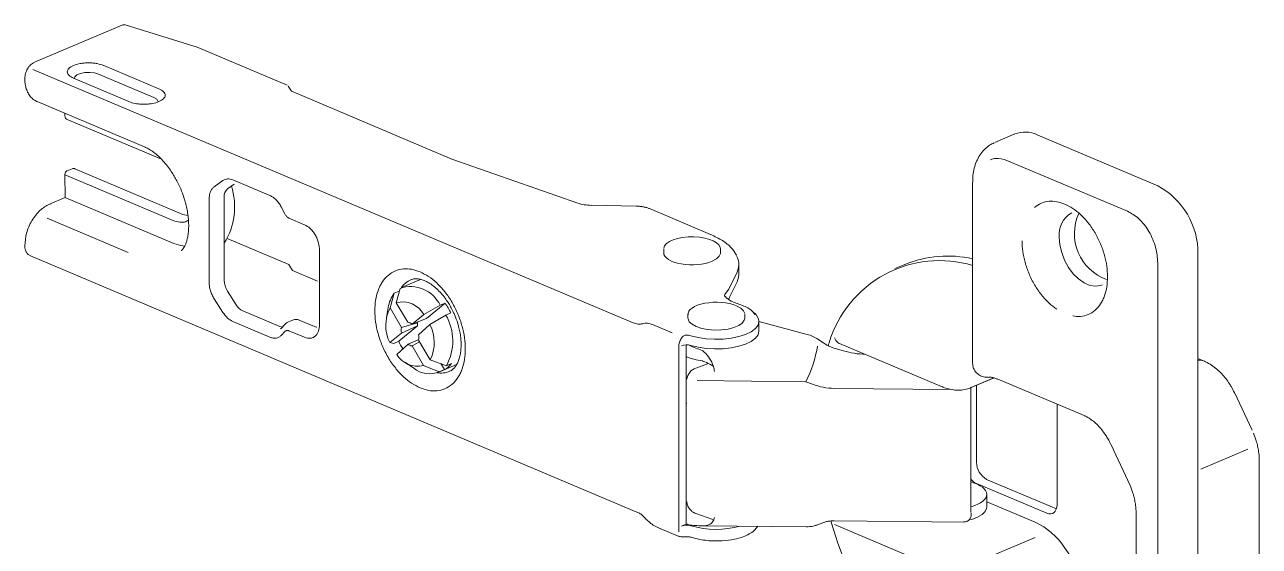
# Model space of a CAD drawing. Header units: metres. Extents: x -11.5 to 7.4, y -3.8 to 5.9.
# Drawn here: x 2.1011 to 2.4038, y 1.0495 to 1.1773 of the extents above; entities that cross this region are included whole.
import ezdxf

# ---------------------------------------------------------------- set-up
doc = ezdxf.new("R2010")
doc.units = ezdxf.units.M
doc.header["$MEASUREMENT"] = 0
doc.layers.add('PDF3_Geometry_Num_Penna__7_Num_Penna__7', color=7, linetype='Continuous', lineweight=18)

msp = doc.modelspace()

# ---------------------------------------------------------------- linework, layer by layer
at = {"layer": 'PDF3_Geometry_Num_Penna__7_Num_Penna__7', "color": 7, "linetype": 'Continuous', "lineweight": 18, "flags": 128}
for points in [[(2.125149028512658, 1.177277905984555), (2.103515033287453, 1.168135362403295)], [(2.143394189221752, 1.171858842024424), (2.125745468301519, 1.177308495790411)], [(2.165488137190417, 1.162522685856708), (2.143422936268218, 1.171848276870596)], [(2.103119822823855, 1.166408574005309), (2.250264160024253, 1.104295297538165)], [(2.113299471389164, 1.164226255486396), (2.113418636496311, 1.164583750807834), (2.113929695100154, 1.165046897667568), (2.114783506950326, 1.165408078507784), (2.115880563039827, 1.165624295609411), (2.117084499173881, 1.165668521834744), (2.118252808626419, 1.165535843158745), (2.119244213177623, 1.165244687175305)], [(2.134018475152489, 1.161617522444901), (2.120475422150633, 1.167342361612956)], [(2.12663183556756, 1.158496379442677), (2.113087554059446, 1.164218761598215)], [(2.119243967476372, 1.165244195772801), (2.132785791971967, 1.159519356604745)], [(2.166548706644019, 1.161033244868007), (2.165741578031698, 1.162309662871357)], [(2.132786406225097, 1.159519110903495), (2.133480512261567, 1.159101418775353), (2.133793781357673, 1.158607559259138), (2.133807294926527, 1.158477337595659)], [(2.205865698114089, 1.14441843481555), (2.166390106485949, 1.161101549816021)], [(2.103702994745117, 1.158739377980755), (2.104128057910811, 1.158520703866611), (2.104158770567294, 1.158507190297759), (2.130629394935125, 1.147320412301125)], [(2.11098521129801, 1.155621920497309), (2.11098521129801, 1.154933956992135)], [(2.111517891612015, 1.154132479508608), (2.134648207460975, 1.14435602669758)], [(2.236683883282742, 1.133621584705598), (2.20585574721339, 1.144421383230573)], [(2.341920309312332, 1.144089686540577), (2.371497826009781, 1.131614205478001)], [(2.112748732033149, 1.142054911623399), (2.11151776876139, 1.141534024969481)], [(2.141076366462444, 1.130553758875027), (2.139898228959833, 1.130867027971132), (2.113426376085744, 1.142055034474025)], [(2.149713134016775, 1.139156373955349), (2.147574304619441, 1.137631797687635)], [(2.161227923184626, 1.135479331870821), (2.15216154699144, 1.139313499905906)], [(2.11124074059993, 1.134948985718706), (2.137712593474022, 1.123760979215814)], [(2.146331179135716, 1.13461495486682), (2.146331179135716, 1.114221750963444)], [(2.164984326773503, 1.130862851049851), (2.163992922222297, 1.132717895501303)], [(2.269263377875269, 1.125949931668526), (2.254267001968731, 1.132289023966202)], [(2.106615783085772, 1.129945034023573), (2.126457387678748, 1.121559250298004)], [(2.169723166817894, 1.128327828383909), (2.165907426376695, 1.129939628596031)], [(2.137712347772771, 1.12376110206644), (2.139423656991889, 1.123229158856189), (2.140416290049355, 1.123101394205228)], [(2.165838507175552, 1.118553218332272), (2.150774563424758, 1.12492056627391)], [(2.173417039438172, 1.103907703813375), (2.173417039438172, 1.122033085162194)], [(2.257762839380025, 1.122405445409369), (2.257762839380025, 1.121459495589755)], [(2.269652077255691, 1.119377914584099), (2.270686479525972, 1.119935656425795), (2.271374443031146, 1.120583079224413), (2.271679112583437, 1.121280870779661), (2.271691397646029, 1.12145900418725)], [(2.271691520496654, 1.121459495589755), (2.271691520496654, 1.122405445409369)], [(2.166740599321711, 1.117132082291584), (2.165838875727431, 1.118553464033523)], [(2.172907209340591, 1.114526911918241), (2.166740107919209, 1.117132573694088)], [(2.378890730976632, 1.119027053196461), (2.378890730976632, 0.9612217386783826)], [(2.19817316047061, 1.114906643202971), (2.19363628685524, 1.112990173438557)], [(2.190722884261454, 1.107954894833814), (2.191727802381511, 1.111538447592015)], [(2.147574058918188, 1.110152201129089), (2.149712888315523, 1.106821720660292)], [(2.20419087553087, 1.109096422849899), (2.199606090171388, 1.105337193696627)], [(2.275607384197981, 1.108466567690786), (2.276641786468259, 1.107908825849091), (2.277332206985951, 1.107261403050473), (2.277634419525725, 1.106563611495224)], [(2.263718146322313, 1.105439651118647), (2.263730431384905, 1.105261517711057), (2.264032643924679, 1.104563726155809), (2.264721835936113, 1.10391630335719), (2.265757466712651, 1.103358561515495), (2.267079339447593, 1.102919984780947), (2.268611286752863, 1.102628828797506), (2.270261170659021, 1.102501064146547), (2.271939310209145, 1.102544061865619), (2.273541282371191, 1.102754136435949), (2.274978634694502, 1.103122688313721), (2.276164143234668, 1.10362514737375), (2.277032697159949, 1.104230800959555), (2.277533927713719, 1.104908936414656), (2.27764695028957, 1.105439651118647), (2.27764695028957, 1.106386829444521)], [(2.263718269172937, 1.106386215191391), (2.263718269172937, 1.105439036865516)], [(2.152161792692693, 1.104595667318549), (2.161228168885879, 1.100763956295982)], [(2.163947713191957, 1.102895046103884), (2.163839604641142, 1.102820107222072)], [(2.164969830399642, 1.103943084793641), (2.163977197342179, 1.10292711011725)], [(2.163993290774174, 1.101189756565434), (2.16498469532538, 1.102206959748084)], [(2.165906812123566, 1.102349220772905), (2.169722552564764, 1.100736192054523)], [(2.172184970510783, 1.103353401789207), (2.172666544964404, 1.103212123569393), (2.172710771189736, 1.103204752531838)], [(2.25503236136824, 1.103858440712379), (2.25982844980431, 1.101832633890894)], [(2.300851836468464, 1.09923532595761), (2.326016558682724, 1.088621031877782)], [(2.261448358157743, 1.098379425646797), (2.261448358157743, 1.053077028831087)], [(2.202761999900748, 1.092286034600972), (2.198843064933774, 1.09378849775602)], [(2.202446519493375, 1.092139105252366), (2.206990764146301, 1.094058032029298)], [(2.292643326196105, 1.089860226141476), (2.294221956739227, 1.089244744505597)], [(2.333140912181305, 1.088406166133042), (2.338772384873659, 1.090788239769705)], [(2.333841529300951, 1.088749902184377), (2.338710099606315, 1.090811335687381)], [(2.33955690897081, 1.090521899612703), (2.36086166451854, 1.081537833338885)], [(2.299599251486544, 1.088211816442829), (2.328524431360337, 1.087920660459389)], [(2.333097668760981, 1.088387001435397), (2.333097668760981, 1.057784910517744)], [(2.333243983856455, 1.088451129462129), (2.333841037898445, 1.088749656483125)], [(2.40203800021197, 1.077955509086943), (2.397690316560521, 1.087172991550016)], [(2.26342797314388, 1.084595339716881), (2.263296522974143, 1.084650622498547)], [(2.36742631056541, 1.074395912200797), (2.372098319869298, 1.06445729656355)], [(2.389405024646958, 1.068439991005379), (2.40093455588992, 1.073322074879595)], [(2.333061673527585, 1.058917838990014), (2.333056759502547, 1.060202856537178)], [(2.336951124344335, 1.059094129638215), (2.336951124344335, 1.062248933711942)], [(2.265652183726234, 1.057557391158532), (2.269841390070241, 1.05612249584774)], [(2.336951615746841, 1.059093638235711), (2.336922131596618, 1.058801253746013), (2.336567093287698, 1.058016238246358), (2.335818932975821, 1.057280362997074), (2.334712048836247, 1.056631711692195), (2.333299266638122, 1.056098539975685), (2.332579361970208, 1.055962175780909)], [(2.256527207784481, 1.054054796962816), (2.261335581283145, 1.052024076116292)], [(2.295222697938005, 1.054707993740852), (2.296801328481125, 1.055289077201473)], [(2.325462748061058, 1.043940627781121), (2.299638317985588, 1.054835021288058)], [(2.299695320676017, 1.055786007983335), (2.331369897557988, 1.055462910837154)], [(2.261155727966791, 1.052111791463202), (2.261340003905676, 1.052038081087648)], [(2.261340372457555, 1.052038081087648), (2.261468137108515, 1.051986483824759)], [(2.348811492322911, 1.051671003417387), (2.33259643820721, 1.044806110440757)]]:
    msp.add_lwpolyline(points, dxfattribs=at)
for points in [[(2.118855759498453, 1.167805631323316, 0.0268802570064111), (2.11784224183458, 1.167941995518092, 0.02183557876437297), (2.116782040932856, 1.167987450249684, 0.02280428371812105), (2.115723068537394, 1.167941995518092, 0.02454767357257282), (2.114707093861002, 1.167805631323315, 0.0534433113763599), (2.113086694105064, 1.167342484463583)], [(2.101208021383227, 1.163017159626052, 0.03021328458800535), (2.101432838028668, 1.161896761917625, 0.04440608535397894), (2.101819817500328, 1.160852531597273, 0.04638213537922932), (2.102381244860799, 1.159921323852768)], [(2.128249778310977, 1.158029547064167, 0.02516423222644099), (2.12926452448111, 1.157894411375651, 0.02097002054064155), (2.130324725382835, 1.1578477281378, 0.02109589033150852), (2.13138246927204, 1.157894411375651, 0.02509865292459829), (2.132399672454689, 1.158029547064167)], [(2.379217022239086, 0.9524864449220614), (2.379387416057243, 0.9525554869738304), (2.384308689281129, 0.954638787888249, 0.3011673369199129), (2.388735611586299, 0.9633068823521889), (2.388735611586299, 1.121112196870268, 0.2790646582868935), (2.378878568764666, 1.137895312280241), (2.349301052067219, 1.150370793342816, 0.2083639239722943), (2.343871054401379, 1.150574725381849), (2.338949658326866, 1.14849117876618)], [(2.139725623830412, 1.122196967897176, 0.04098677713516952), (2.139984838651111, 1.12249549491817, 0.03656003479640271), (2.140291965215921, 1.122979526384311, 0.03298679313045566), (2.140610148337064, 1.123666261383226, 0.02853286447004261), (2.140901304320503, 1.124560613939954, 0.02554285235491963), (2.141132263497241, 1.125640470941824, 0.02186654335782679), (2.141278455742087, 1.126889861807469, 0.02075205935063402), (2.141316539436128, 1.12826456031156, 0.01931408668061084), (2.14124282906057, 1.129725254253795, 0.01747476132161225), (2.141058553121686, 1.131220346371289, 0.01545479499403888), (2.140779682200838, 1.132673669275969, 0.01431366204757626), (2.140413587335585, 1.134107336080502, 0.008684757271275125), (2.140147001477329, 1.134980804030819, 0.01393740601741799), (2.139360757471417, 1.137082778240378, 0.01270244372219748), (2.138421441585603, 1.139072589828469, 0.0149184690154393), (2.13779613189965, 1.140194216043155, 0.01444335992881957), (2.137062713662884, 1.14136375400195, 0.01780875252479983), (2.136105707286937, 1.142694226280708, 0.01901324352624655), (2.13501970775377, 1.143985386359168, 0.02276380793541656), (2.13388825348901, 1.145119297636446, 0.02422453115525653), (2.132765398768065, 1.146055419405986, 0.02419778511508765), (2.131703969360082, 1.146771638555122)], [(2.336317952218325, 1.146673603755636, 0.04500568597150553), (2.335290920985603, 1.145378758158396, 0.04511692082326062), (2.334480106854501, 1.143867695459535, 0.03772342949777562), (2.333911308456475, 1.142183413378115, 0.03869920232201148), (2.333591896829068, 1.140398393783441)], [(2.137712347772771, 1.129285203311735), (2.111240740599932, 1.140471858457747, -0.2839556856250976), (2.11098521129801, 1.140732301784701), (2.111004375995654, 1.135003654247242), (2.107208291654603, 1.133400453578935, -0.2018489324312311), (2.107546867979648, 1.133388168516342)], [(2.152426904343436, 1.138268041079294), (2.150854047779729, 1.137146906267111, 0.2387434144106584), (2.150023823249738, 1.135135595819485), (2.150023823249738, 1.114742883318615, 0.1405905432366826), (2.150854047779729, 1.112029112991955), (2.152991894372059, 1.108696912614394, 0.1477864360642626), (2.154624702041215, 1.107212877053233), (2.163691078234402, 1.103382394536924, 0.07182408917857763), (2.164270810338136, 1.103225514287621)], [(2.33350553283905, 1.138781556695655), (2.33350553283905, 1.094411596130707, 0.0153045292606991), (2.33351265817535, 1.094170563202645)], [(2.253602380082485, 1.132515929072283, 0.02636354366554588), (2.252802622507719, 1.132705119036205, 0.02405651817526788), (2.251938982607475, 1.132829198168388, 0.01262309837240443), (2.251039716025712, 1.13289394044825), (2.240055641561852, 1.133080673399656)], [(2.366382940199438, 1.1181382289179, 0.03530637182798826), (2.365832569395298, 1.120794259450375, 0.03159539777575), (2.364860820944243, 1.123607538784036, 0.03280364009430035), (2.363500864515263, 1.126326223135731, 0.03440723450279997), (2.36182641048392, 1.128774636110396, 0.01812404176023608), (2.360911173320785, 1.129842208049674, 0.01907000198861315), (2.359949252919801, 1.130810270981954, 0.04035238327245791), (2.358056124774313, 1.132315191149523, 0.04698958372616813), (2.356094200278307, 1.133379077570024, 0.05512760703244962), (2.354131047276043, 1.133971217586975, 0.0658542688993798), (2.352237919130557, 1.134063355556419, 0.07671663675490105), (2.350361990072699, 1.133611265253019, 0.07987708304814525), (2.348686307535093, 1.132574405970225)], [(2.165178307911837, 1.130554495978781, 0.04281581063565491), (2.165401896051019, 1.130294052651822, 0.0510380020551616), (2.165647597302867, 1.130087663600269)], [(2.3652643852504, 1.113582190604885), (2.364911803953998, 1.113451968941406), (2.363618186863022, 1.113259093458705), (2.362231203296339, 1.113466711016518), (2.360813507073177, 1.114064993564766), (2.359428980519013, 1.11502814247201), (2.358132906415516, 1.116309474500397), (2.356989167088164, 1.117859849399557), (2.356038303243514, 1.119609242312714), (2.35533068363819, 1.121479028839277), (2.354894563916162, 1.123389356072394), (2.354744686152532, 1.125256685586438, -0.307033703784668), (2.357799735518011, 1.131220346371289)], [(2.378372792737737, 1.122729893912433, 0.03652805061016531), (2.377678686701268, 1.124739730152549, 0.0318656462563955), (2.376726594350355, 1.126635315310556, 0.03286814342765165), (2.375558284897817, 1.128349081542193, 0.04243023632950495), (2.374219213075248, 1.129801175940615)], [(2.173156596111214, 1.123885549750501, 0.0373143903101391), (2.172811385852368, 1.124888010858038, 0.03293080400268032), (2.172334725423783, 1.125838874702692, 0.03369565926241279), (2.171753641963162, 1.126693915059121, 0.04203172297047211), (2.171084106051877, 1.127421190764592)], [(2.101165883618533, 1.12269082741339, 0.06628050376003874), (2.101320675407198, 1.122036033577216, 0.0628818935959876), (2.101638858528345, 1.121425465966374)], [(2.102498444357932, 1.120726445904865), (2.251759497843, 1.057647563517961, -0.04035500527537159), (2.251863552323153, 1.057599160371334)], [(2.273601479177895, 1.109987826991604, 0.02140351570951036), (2.273982684670136, 1.110704168991364), (2.275736868757704, 1.114307009297836), (2.276132447773181, 1.11548146128167), (2.276202472629956, 1.116241906656138), (2.276202472629956, 1.118611695230212, 0.12341153436348), (2.275653330332075, 1.120712072381632)], [(2.333505532839046, 1.119972388762945, 0.1526219136551171), (2.316915907164907, 1.118602972835771), (2.314453980621391, 1.117562428034195)], [(2.345802143390278, 1.121793403591017, 0.03594083081759903), (2.346354971206937, 1.119136144552281, 0.03267719349748466), (2.347326719657994, 1.116324093724883, 0.03375267282925432), (2.348686676086972, 1.113605409373185, 0.03473034966566255), (2.350361130118317, 1.111155767892261, 0.01800896866626155), (2.351273910268931, 1.110089424459242, 0.02046984172375967), (2.352238287682434, 1.109120133020703, 0.04009402592697516), (2.354128958815402, 1.107616441359393)], [(2.195965043320253, 1.117395105481687, 0.07187030800749854), (2.193962578117693, 1.117493385982426, 0.07533727048430822), (2.191977312002761, 1.117015497047583, 0.07880670053463977), (2.190205805976939, 1.115919669464341, 0.06997729784471428), (2.188765996641111, 1.11425627198933, 0.02964417025597351), (2.188202112268119, 1.113257496400569, 0.02604088280367742), (2.187737736902125, 1.112146926742215, 0.04648277116213345), (2.187155424935247, 1.109827506924772, 0.03954090980047708), (2.186960092440028, 1.107247643780369, 0.03508735179734758), (2.187155424935249, 1.104505617809747, 0.0323261845187761), (2.187737736902127, 1.10169110996983, 0.03205036548903974), (2.188765996641111, 1.098711982291174, 0.03316056933056759), (2.190205805976939, 1.095833592125777, 0.03492430659434153), (2.191977312002761, 1.093238986906263, 0.01834274563219401), (2.192942917922522, 1.092108761147763, 0.01979904308225322), (2.193962578117695, 1.091082958421297, 0.04358355446426761), (2.195963814813995, 1.089488357296805)], [(2.272970395512523, 1.110546305937053, -0.0006249378858715968), (2.272639313075658, 1.110926528624288), (2.272759338137186, 1.111285866705116), (2.272946439640467, 1.111431076144957), (2.273719047226903, 1.112525183819436), (2.275736868757704, 1.116673972307513), (2.276132447773181, 1.117849652797605), (2.276202472629956, 1.118611326678334)], [(2.33350553283905, 1.118331227251226, 0.4142327733331359), (2.298313742536878, 1.099399945796348, 0.008761280689336124), (2.298102439460287, 1.098664070547064)], [(2.196034945326405, 1.114933916041926, 0.02144583646589306), (2.195792929593333, 1.114819664959817, 0.1418292667683504), (2.19342166681175, 1.112890787282186)], [(2.206547273386716, 1.10615869583218, 0.004190684778168198), (2.206182407027724, 1.106973195482055, 0.01802054697786313), (2.205530070204066, 1.108234871410294, 0.01483694016890668), (2.204931787655815, 1.109229961480277, 0.01916447710068266), (2.204161514231274, 1.110345445163667, 0.02218413807883601), (2.203202050842808, 1.111522354160019, 0.02578091453420283), (2.202124650853454, 1.112615724730742, 0.02914938541051416), (2.200998110613734, 1.113537104425173, 0.033466507129015), (2.199871570374007, 1.114250866561789, 0.03753194682244698), (2.198791713372138, 1.114739812052967, 0.04378396587007448), (2.197794166289635, 1.115010083430001, 0.04709347158004602), (2.196893671201613, 1.115075194261739)], [(2.200117394476482, 1.08773466461174, 0.07139843927750213), (2.202119859679044, 1.087635155604743, 0.07489298460752805), (2.204105125793973, 1.088114273045846, 0.08028366044478782), (2.205876631819798, 1.089211329135346, 0.07144866960568577), (2.207315212649364, 1.090873498104099, 0.03192013226038365), (2.207880325528619, 1.091872273692858, 0.02692816789112712), (2.20834470089461, 1.092982843351212, 0.04650852013005571), (2.208927012861491, 1.095301034662397, 0.03957629811786027), (2.209122345356709, 1.097882126313057, 0.03468238171117013), (2.208927012861487, 1.10062415228368, 0.03226140066517053), (2.20834470089461, 1.103438660123597, 0.03233299468605103), (2.207315212649368, 1.106416559295994, 0.03314158330290112), (2.205876631819796, 1.109297406473909, 0.03428808425137611), (2.204105125793973, 1.111889554680905, 0.01882347404419261), (2.203138291367951, 1.113018551933146, 0.02113987119274133), (2.202119859679044, 1.114045583165869, 0.04388655593759645), (2.200118622982743, 1.115638955784103)], [(2.146412260548823, 1.113194596880095, 0.03738873253418814), (2.146655504788153, 1.112141767015928, 0.03695067791687959), (2.147048626791111, 1.111113507276944)], [(2.192934686930586, 1.11204520642395), (2.191728293784015, 1.111537833338884, 0.1256857202143096), (2.190216616832021, 1.108026271047476), (2.189775583084954, 1.105575401060293)], [(2.202960035109736, 1.108575781897232, 0.3793559377647924), (2.193122402686999, 1.112734521286011), (2.192162570746655, 1.109190649279983), (2.195022533318165, 1.104426502006652, -0.1444992577853916), (2.196133840080273, 1.103956229810615), (2.199605598768885, 1.105337070846001)], [(2.358054159164301, 1.105959186415679, 0.064799907925211), (2.359949744322304, 1.10586704844624, 0.07534576594804837), (2.361825673380165, 1.106317910243373, 0.07806942924543414), (2.363501355917766, 1.107355998032437, 0.07033069736370291), (2.364861312346743, 1.108927257538002, 0.02957753003043509), (2.365394484063254, 1.109870750345099, 0.0256365021451863), (2.365833060797803, 1.110919894690489, 0.04964430311727753), (2.366382203095682, 1.113109092844453)], [(2.197396375962894, 1.103524409860492), (2.193479652307186, 1.101782142283639), (2.190619689735676, 1.099436432432249, -0.2461775036407581), (2.190722638560201, 1.107954280580683), (2.193496605693563, 1.10311519442554), (2.197405712610465, 1.104300702965705)], [(2.19613359437902, 1.103956844063745), (2.198994908307416, 1.106303536720144), (2.202960035109736, 1.108575781897234), (2.204190629829617, 1.109096914252404, -0.04062917953758341), (2.205584984433854, 1.106722211653294), (2.204354021162096, 1.106201324999375)], [(2.172184356257654, 1.103353278938581), (2.168369844322715, 1.104968764669481, 0.2051325512388347), (2.167014187665645, 1.105019256276734), (2.165781995887627, 1.104499598129077)], [(2.262150940887402, 1.098677706966542, -0.1611615875595592), (2.264426134479514, 1.098747731823318), (2.26621115407419, 1.09829195600114), (2.268174307076452, 1.097995885992664), (2.270236969085715, 1.09787180686048), (2.272318058688867, 1.09792217561711), (2.27433280895402, 1.098146992262549), (2.276202595480582, 1.098535200240469), (2.277853707893, 1.099072057475757), (2.279218578347015, 1.099735450855747), (2.28024560957974, 1.100502038761511), (2.280888118353321, 1.101342337042831), (2.281128905580131, 1.102217033499411), (2.281128537028254, 1.102282635733654), (2.281128537028254, 1.104649967295208, 0.2287554471672389), (2.279816492343388, 1.106794693522589)], [(2.165646491647232, 1.1024226854472, 0.08670297481704108), (2.165402018901645, 1.102422685447199, 0.08874014064852048), (2.165177202256203, 1.102350203577911)], [(2.171083123246872, 1.100491719308935, 0.08717520425263522), (2.171750202145637, 1.100655110641413, 0.07930225708052799), (2.172334971125036, 1.101018748494148, 0.06821428808202305), (2.172811631553621, 1.101564205273251, 0.06607836280094767), (2.173156841812467, 1.102274281891091)], [(2.197330896579276, 1.104433135940452), (2.197405344058586, 1.10430119436821, 0.06171400402168248), (2.197395761709764, 1.103524409860492), (2.192810976350282, 1.09976518070722)], [(2.206312505840572, 1.093120190350994, 0.04440638112686637), (2.206829706975714, 1.093771298668391, 0.0410676823032755), (2.207283025785376, 1.094589483837044, 0.03435263179049767), (2.207651577663146, 1.095577202869472, 0.03081402177353898), (2.207919392027662, 1.096714799665529, 0.02597758483279972), (2.208070498297547, 1.09797279007499, 0.02296515854302625), (2.208097525435251, 1.099316775922597, 0.02056142924103961), (2.208001701947028, 1.100697616957984, 0.01855968800064619), (2.207797769907994, 1.102046516830628, 0.01711899802047804), (2.207494328861962, 1.10338190313442, 0.01288668717475371), (2.207262141178967, 1.104193945771777)], [(2.301847540791577, 1.097446006591028), (2.299795689637396, 1.098005959743988, -0.07896525628366007), (2.297147030142476, 1.099220952434377), (2.295589898458889, 1.100245526654582, 0.07895356020911315), (2.292940870412092, 1.101457816631201), (2.281128537028254, 1.104649721593955), (2.281128537028254, 1.104582153749698), (2.280888978307702, 1.103708685799378), (2.280245241027862, 1.102872073036837), (2.279218209795136, 1.102105485131071), (2.277853339341121, 1.101439634738564), (2.276202226928703, 1.100901548997016), (2.274333668908401, 1.100513341019096), (2.272317690136989, 1.100289752879915), (2.270237829040097, 1.100239384123285), (2.268173938524574, 1.10036346325547), (2.266210785522311, 1.100659533263946), (2.264425765927637, 1.101115309086124, 0.08627590334534535), (2.263177972120126, 1.101255358799678)], [(2.193810366192174, 1.097892814317513, -0.03010530123780334), (2.192810362097152, 1.099765057856595), (2.191579521676021, 1.099245522559562), (2.190620058287555, 1.099437169536003)], [(2.197710013610877, 1.100218499516878), (2.19508752129928, 1.099042819026788), (2.192314905522801, 1.096546862859891, 0.3294917111144868), (2.19884257353127, 1.093788129204143), (2.19606885209916, 1.09862770676179), (2.197894412400389, 1.099643681438181)], [(2.276537977689353, 1.054440670778841, -0.1382992213937113), (2.264426134479514, 1.054561064392248, 0.1623723274396633), (2.262150940887402, 1.054490302431716), (2.263295908721014, 1.054975562404115), (2.263295908721014, 1.098890975653146)], [(2.263295908721014, 1.096003985943931, 0.06464843514829008), (2.267273934839057, 1.094945504950973, 0.008174238448428458), (2.267389414427425, 1.094898821713122, -0.005015500816072098), (2.26783290518701, 1.094712088761717)], [(2.265966558477974, 1.090127794804739), (2.292643571897358, 1.089859980440225, 0.0715348921462989), (2.295498374742577, 1.098598591163447)], [(2.269947164459159, 1.093601150551486, 0.07328300605380483), (2.269025784764731, 1.095548332972382, 0.06030464506618143), (2.267724796636196, 1.097091336833985, 0.01620994820372733), (2.267363615795981, 1.097409519955129)], [(2.194439607098156, 1.094537886574157), (2.196505954626199, 1.093147217488697, 0.2674267926202934), (2.202761999900748, 1.092286526003473), (2.203992348919375, 1.092805078495499), (2.203147136613019, 1.094282971525364)], [(2.204502793270089, 1.093780881017213), (2.205733756541846, 1.094302996177389, -0.1142915760864952), (2.203992963172505, 1.092804955644873)], [(2.263474042128603, 1.090439589693334, -0.3038277602220114), (2.265652183726234, 1.093182844170216), (2.268735734436923, 1.094277443247197)], [(2.333673592495311, 1.093340092971397, 0.0633042268065412), (2.334071628523301, 1.092505937221373, 0.07402408261693859), (2.334743621447108, 1.091747948859423, 0.0703070358160037), (2.3356600871165, 1.091191435523984)], [(2.390614734760433, 1.09472855074559, 0.01132273591359928), (2.390076894720137, 1.094972777789928), (2.388735365885047, 1.095537890669178)], [(2.39694891303307, 1.088582333930615, 0.01825141864145732), (2.396463653060671, 1.089371034949048, 0.02130275414383684), (2.395581585566536, 1.090606912245842, 0.02295260746270463), (2.3945729819277, 1.091778907217156, 0.02739519606402262), (2.393394844425091, 1.092896847913066, 0.02818090037910682), (2.392070514677632, 1.093898080514347)], [(2.328010792893348, 1.087986508394885, 0.03729855896236183), (2.329570995842582, 1.087783804862112, 0.04388714061024839), (2.331129970285556, 1.087855058225146)], [(2.334470155953802, 1.088966979240384), (2.334470155953802, 1.070116533497361, 0.2771299043350778), (2.33693441665921, 1.06592118462206), (2.352523423985204, 1.059343762110093), (2.354041857721624, 1.058703710349028)], [(2.354190998381494, 1.084351112672544), (2.354190998381494, 1.059716859461023), (2.354143086637384, 1.059121033925292), (2.354004265430092, 1.058589090715041), (2.353775763265872, 1.05813945742416), (2.353468636701063, 1.057790561646536), (2.353093942291995, 1.057555916951021), (2.352670107632555, 1.057442894375171), (2.352206960772824, 1.057458864956542), (2.351726860526712, 1.05760112598136), (2.334472490115695, 1.064878797061095, -0.1223850168212115), (2.333097668760981, 1.065997352010132)], [(2.367750759068475, 1.073675638981005, 0.01024364985203247), (2.367157390545263, 1.074945914453059, 0.01722637928358807), (2.36656279351579, 1.076023314442411, 0.01198686680510716), (2.36598416706769, 1.076933637580508, 0.0208113408341353), (2.365137726255073, 1.078076148401601, 0.02456155711467807), (2.364163520791497, 1.079173204491101, 0.0273310235054465), (2.363107005408549, 1.080143724435902, 0.0278457836929544), (2.362029605419197, 1.080922597404258)], [(2.403614665145076, 1.072751556572806, 0.0156078327934859), (2.403372649412006, 1.074075886320266, 0.02179315118577734), (2.403036038696975, 1.075353532829874)], [(2.402839600546123, 1.036025730504721, 0.03537100197278453), (2.40341085595667, 1.037796008024285, 0.04067691177968914), (2.40371798252148, 1.039654737994514, 0.01675016722538077), (2.40378002208757, 1.041032507764251), (2.40378002208757, 1.070451547154257, 0.01198754794762259), (2.403773142452517, 1.070919853740278)], [(2.373475106834029, 1.059208749272202, 0.01806971844208238), (2.373290830895142, 1.060501137856922, 0.01758322772192544), (2.373007045949258, 1.061783698391568, 0.01372738982255099), (2.372787143328853, 1.062565028372443)], [(2.373556802500266, 1.033938621220899), (2.366742278280267, 1.036813325867519, -0.1369444930295664), (2.361849997804097, 1.041009043294699), (2.35598142340371, 1.049279347431899, 0.1372047333384748), (2.348833114033074, 1.055414016288037), (2.336951001493711, 1.060427550331992)], [(2.265379086784804, 1.057672870746901, -0.01659162134490943), (2.265150707471212, 1.057789455990903)], [(2.332361424959819, 1.055763403468164, 0.0917621528031861), (2.332829485844583, 1.05622900734042, 0.04487273374803769), (2.332991648670808, 1.056522620336375, 0.02749506325041572), (2.333073958590168, 1.056751122500597, 0.02416189902895278), (2.333124327346807, 1.056982081677329, 0.01857024671978074), (2.333150125978253, 1.057210583841548, 0.01295693486864316), (2.333174696103438, 1.057539823519026)], [(2.373554959740879, 1.057893019068556, -0.0001823010896373657), (2.373556802500266, 1.057694123905185), (2.373556802500266, 1.028276313021439)], [(2.265445794674681, 1.054601113696299, 0.01280729889727763), (2.267257472855182, 1.054535880013933), (2.292739149684326, 1.054279122205752)], [(2.267476024118702, 1.054536739968314, -0.000150958583013351), (2.267302804736147, 1.054535511462055), (2.26725243597952, 1.054535511462055), (2.267237693904407, 1.054535511462055)], [(2.267602560263404, 1.054544111005868, 0.03022024018675269), (2.268155388080059, 1.054606764825093, 0.06054455205049265), (2.268941632085973, 1.054848780558162)], [(2.261829932201863, 1.051880709435839, 0.0346954640288871), (2.262259909392597, 1.051830340679213, 0.01927967296481755), (2.262698486127146, 1.051820512629133, 0.006344220860006193), (2.263118635267805, 1.051831569185469, -0.01600371808510071), (2.263535713142815, 1.051848031169345, -0.02846460048270952), (2.263928835145773, 1.051822232537903, -0.02278532061207085), (2.264298615529803, 1.051766949756234)], [(2.266520614800889, 1.051209453615789, 0.02656798540677354), (2.268461654690489, 1.050935496719979, 0.02158818846836618), (2.270354782835977, 1.050833530700464, 0.01879024356516915), (2.272121374836761, 1.050875299913277, 0.03543036389046089), (2.275099274009159, 1.051265964903715, 0.03630734905474575), (2.277255302494124, 1.051866704464484, 0.03819014274813921), (2.278738109549026, 1.052533783363249)]]:
    msp.add_lwpolyline(points, format="xyb", dxfattribs=at)
msp.add_lwpolyline([(2.236740271720043, 1.133595171821025), (2.236704645038525, 1.133612370908654)], close=True, dxfattribs=at)
msp.add_lwpolyline([(2.197676475390001, 1.100009162050306), (2.200537789318394, 1.0952451376276), (2.204503407523219, 1.093780758166586, 0.2629094215876078), (2.204354021162096, 1.106201570700627), (2.20043336628636, 1.103850701122946), (2.197659399152997, 1.101355604910432, -0.09580477171402511)], format="xyb", close=True, dxfattribs=at)
at = {"layer": 'PDF3_Geometry_Num_Penna__7_Num_Penna__7', "color": 7, "linetype": 'Continuous', "lineweight": 18}
for centre, radius, start, end in [((2.112928409550538, 1.165952001666345), 0.001407877177484362, 206.0987821446224, 228.1123651644362), ((2.134182955796582, 1.159897418224372), 0.001396616925668503, 25.73118330054307, 47.90377070346299), ((2.13453575167123, 1.160063371399946), 0.001012229046950974, 333.2759176149816, 359.6852541556836), ((2.339447267045843, 1.140612062766817), 0.003970366462392239, 93.57551078842826, 113.5550810193366), ((2.113077995949229, 1.141025362292572), 0.001097282732492211, 82.8042305286202, 89.49449182259538), ((2.150321005294494, 1.134912350798021), 0.00396387945297727, 157.6410025578939, 170.35808501402), ((2.135884938127607, 1.132679058400455), 0.01669846624119575, 327.8564312923929, 17.87993346365965), ((2.15818989000921, 1.129842021312833), 0.006459228563468145, 35.97576176946955, 45.1826462251186), ((2.11353955663134, 1.122961642175633), 0.01239753941413158, 149.1699299617448, 164.4999604455239), ((2.370378623966497, 1.126145926435102), 0.01192573771649341, 155.6586711107562, 250.1623050937127), ((2.139311334547148, 1.12242022869563), 0.000438101113929612, 287.1624652207819, 301.2930254236413), ((2.193760444263686, 1.103444201780371), 0.005964512563729318, 28.64564901819173, 105.5452738709555), ((2.276412034713658, 1.10409571169375), 0.004323013749472526, 43.17535822660305, 58.79386679067836), ((2.196924094402865, 1.102404393157281), 0.003500416731668565, 168.2839320760566, 190.2375492131171), ((2.192093999363957, 1.099446155794553), 0.009431126254786815, 333.5483894177601, 27.84201807846647), ((2.162373505271361, 1.102800770454777), 0.002289864818647125, 260.722432484461, 279.2775675158541), ((2.196386806733193, 1.100746412266314), 0.002142515475915818, 232.6681936544029, 261.4722842050311), ((2.265139578204671, 1.098370745378245), 0.003682341781000797, 153.1657497789504, 162.2447572768932), ((2.263239625765852, 1.100106248951242), 0.001153394250283934, 125.0952981105364, 141.2094813564848), ((2.27227909328689, 1.115293947719459), 0.01846132284302193, 242.8935686098924, 243.9763290361306), ((2.302043537987558, 1.101449024176117), 0.002533455519239336, 216.2372475593396, 232.3619474164173), ((2.265912272135173, 1.095897006917031), 0.002088245813017142, 49.48045812781864, 50.31772678302788), ((2.259100803810005, 1.076146552545323), 0.02057963378824068, 58.27857098409859, 59.6992904083373), ((2.389184554547212, 1.092737928489927), 0.002405682656416719, 68.16713248459838, 100.7643972187298), ((2.203188322079191, 1.097330506037186), 0.005363295546246594, 259.6876323274575, 292.8811228655161), ((2.25038448591245, 1.054775800986453), 0.003183826356353947, 41.73489459386783, 53.98259792311056), ((2.267204588897275, 1.061068073722932), 0.003901418243647203, 209.9357138692298, 224.2948963866204), ((2.26028451815494, 1.06288859925636), 0.009586077007711857, 225.7842801249455, 233.9725001163733), ((2.299181286304416, 1.049769940244344), 0.005980001746375141, 96.3583122811341, 104.5888020161103), ((2.37680896168172, 1.076771245214794), 0.08082283783308153, 195.0987790210113, 237.6035494365288)]:
    msp.add_arc(centre, radius, start, end, dxfattribs=at)
for centre, major_axis, ratio, start_param, end_param in [((2.264726507119683, 1.122402596362894), (-0.00696444872436075, 2.636426473577779e-06), 0.4231036840212258, 3.083384741917193, 6.22262247276662), ((2.26472912859597, 1.121458820945485), (0.006966286789501286, 2.908878381502333e-06), 0.4224507146606867, 3.14037497539368, 5.497058939065097), ((2.270693952072859, 1.106376864619509), (-0.006976110924928669, 9.780049407882289e-06), 0.4231550028745267, 3.931484265832753, 6.34349729624916), ((2.328191027995112, 1.06225160702478), (-0.008759846760695744, 2.597703383512281e-06), 0.4209415490975802, 2.176673764915894, 4.11797723148518)]:
    msp.add_ellipse(centre, major_axis=major_axis, ratio=ratio, start_param=start_param, end_param=end_param, dxfattribs=at)
for points in [[(2.125167824658424, 1.177283679963973), (2.125175297370264, 1.177283679963973), (2.125143254533231, 1.177275080420157), (2.125149397064531, 1.177275080420157)], [(2.125488464792088, 1.177347562289454), (2.125376670722495, 1.177340191251899), (2.125264876652903, 1.177334048720602), (2.125167824658423, 1.177283679963972)], [(2.125616352293671, 1.177336997135625), (2.125660201535389, 1.177336997135625), (2.125446746227222, 1.177348053691957), (2.12548858764271, 1.177348053691957)], [(2.125741659932116, 1.177300141947848), (2.125784797823425, 1.177300141947848), (2.125572727346217, 1.177336997135626), (2.125616352293669, 1.177336997135626)], [(2.101310478805249, 1.165373803183153), (2.101204827266953, 1.164978224167675), (2.101171657597954, 1.164580188139683), (2.101136030916436, 1.16418460912421)], [(2.101811709359016, 1.166539655623169), (2.101596720763649, 1.166172332251657), (2.101417358849798, 1.165773067717403), (2.101310478805244, 1.165373803183149)], [(2.102570926227227, 1.167504033036672), (2.102287141281343, 1.167246046722233), (2.10203038347316, 1.166909436007202), (2.101811709359017, 1.166539655623171)], [(2.103470192808992, 1.168112143634997), (2.103160609231663, 1.167936467239925), (2.102853482666852, 1.167759562338592), (2.102570926227227, 1.167504033036669)], [(2.111665312363124, 1.166227000780193), (2.111594059000089, 1.166082037041601), (2.11155720381231, 1.165930930771714), (2.111558432318567, 1.165781053008087)], [(2.111558432318571, 1.16578105300809), (2.111558432318571, 1.165629946738203), (2.11159405900009, 1.165481297480835), (2.111664083856867, 1.165332648223472)], [(2.111988409509305, 1.166656977970927), (2.111847131289492, 1.166519385269893), (2.11173779423242, 1.16637565003756), (2.111665312363129, 1.16622700078019)], [(2.113086694105064, 1.167342484463583), (2.112623547245331, 1.167145923462104), (2.112248852836263, 1.16690882175407), (2.111988409509305, 1.166656977970927)], [(2.120474930748131, 1.167342484463583), (2.119961415131767, 1.167516932352394), (2.119446671009147, 1.167691380241207), (2.118855759498455, 1.167805631323318)], [(2.101135539513932, 1.164176869534774), (2.101114654907525, 1.163775147988003), (2.10115519561408, 1.163391854035121), (2.101208021383226, 1.163017159626054)], [(2.10113676802019, 1.164185469078589), (2.101139225032709, 1.164185469078589), (2.101131654636031, 1.164176869534776), (2.10113553951393, 1.164176869534776)], [(2.111988409509305, 1.164903899538992), (2.112258680886335, 1.164654512768367), (2.112672687495699, 1.164435838654222), (2.113086694105064, 1.164218393046339)], [(2.102381244860799, 1.159921323852768), (2.102598690468685, 1.159624025338033), (2.102841934708014, 1.159348839935964), (2.103124491147639, 1.159137536859377)], [(2.135119216760767, 1.160933735861009), (2.134847716877475, 1.161184351137893), (2.134432481761856, 1.161400568239519), (2.134018475152493, 1.161618013847403)], [(2.135119216760767, 1.159179428922815), (2.135265409005616, 1.15931702162385), (2.135371060543914, 1.159459528349923), (2.135439856894429, 1.159608177607291)], [(2.135547965445241, 1.160057810898171), (2.135547965445241, 1.160206460155539), (2.135512338763727, 1.160356337919167), (2.135441085400693, 1.160503758670275)], [(2.103124491147639, 1.159137536859375), (2.103292796505155, 1.159012229220932), (2.103473386925261, 1.158907806188895), (2.103655205851627, 1.158804611663119)], [(2.12663183556756, 1.158496379442677), (2.127145351183923, 1.158319474541346), (2.127658866800285, 1.158145026652535), (2.12824977831098, 1.158029547064166)], [(2.132399672454689, 1.158029547064165), (2.132990583965382, 1.158145026652535), (2.133504099581746, 1.158319474541346), (2.134018843704368, 1.158496379442677)], [(2.134018475152489, 1.158496379442677), (2.134432481761852, 1.158713825050563), (2.134847716877475, 1.158931270658448), (2.135119216760769, 1.159179428922813)], [(2.110986316953642, 1.154906807003806), (2.11097280338479, 1.154798698452993), (2.111009658572566, 1.15468813288966), (2.111058798822935, 1.154586166870146)], [(2.110990002472422, 1.154933834141509), (2.110998602016236, 1.154933834141509), (2.11097763010258, 1.154906807003803), (2.110986316953646, 1.154906807003803)], [(2.111058798822938, 1.154586166870144), (2.111110396085827, 1.154482972344368), (2.111136855611454, 1.1543072959493), (2.111254131318159, 1.1543072959493)], [(2.111254131318159, 1.154307295949298), (2.11135495868205, 1.154307295949298), (2.111406466094307, 1.154169703248264), (2.111501061076268, 1.154137762085522)], [(2.111501061076265, 1.154137762085521), (2.111508432113821, 1.154137762085521), (2.111514472970828, 1.154134076566745), (2.111521945682671, 1.154134076566745)], [(2.130638854433322, 1.14730972429667), (2.130676957936823, 1.14730972429667), (2.130709253289849, 1.147266726577596), (2.130749419996656, 1.147266726577596)], [(2.130749419996654, 1.147266726577596), (2.131019691373684, 1.147163532051819), (2.131358759101232, 1.146980484619193), (2.131703969360077, 1.146771638555123)], [(2.337675451634786, 1.147806286526654), (2.337176678093531, 1.147495474443067), (2.336728273308911, 1.147102352440109), (2.336317952218325, 1.146673603755633)], [(2.338815505443357, 1.148399655049867), (2.338427297465438, 1.148215379110982), (2.338037860981261, 1.148031103172094), (2.337675451634793, 1.147806286526653)], [(2.339199659350623, 1.144574700811726), (2.34006084223835, 1.144621384049577), (2.340992049982855, 1.14435602669758), (2.34192080071484, 1.144089440839326)], [(2.111182509403243, 1.141282549738215), (2.111285542927602, 1.141282549738215), (2.111064572802357, 1.141115472886956), (2.111035088652136, 1.141018420892477)], [(2.111388898454795, 1.141465597170842), (2.111482022146497, 1.141465597170842), (2.111090798304813, 1.141282549738214), (2.111182509403248, 1.141282549738214)], [(2.111516663105757, 1.141529479496323), (2.111564574849869, 1.141529479496323), (2.111340845169035, 1.141465597170843), (2.111388898454795, 1.141465597170843)], [(2.112767651029539, 1.142061299855947), (2.112775420785336, 1.142061299855947), (2.112742273954805, 1.142051471805874), (2.112749223435655, 1.142051471805874)], [(2.113087062656941, 1.142122725168909), (2.112976497093609, 1.142116582637613), (2.112863474517761, 1.142107983093797), (2.112767651029543, 1.142061299855945)], [(2.113423059118842, 1.142051348955247), (2.113496533653402, 1.142051348955247), (2.113143335464331, 1.14211400277447), (2.113215441561035, 1.14211400277447)], [(2.111035088652134, 1.141018420892479), (2.111005604501912, 1.140926282923036), (2.110998233464356, 1.140829230928555), (2.110989633920539, 1.140732178934075)], [(2.150852205020342, 1.139558709755251), (2.150444340942276, 1.139532911123807), (2.150079474583281, 1.139343721159882), (2.14971337971803, 1.139156988208482)], [(2.152161792692693, 1.139313008503403), (2.15171093089555, 1.139448144191918), (2.151261297604668, 1.139583279880434), (2.150852205020334, 1.13955870975525)], [(2.333591896829072, 1.140398393783441), (2.333539071059926, 1.139867679079449), (2.33352678599733, 1.139324679312866), (2.333515729440997, 1.138780451040025)], [(2.11124074059993, 1.134948985718706), (2.111120346986525, 1.135000582981594), (2.11096856924779, 1.13500303999411), (2.111004867398158, 1.13500303999411)], [(2.146413120503206, 1.135576261014674), (2.146361523240319, 1.135270362956125), (2.146345552658946, 1.134942351784908), (2.146330810583834, 1.134614340613692)], [(2.147048258239233, 1.137118036370021), (2.14689100943805, 1.136919018356023), (2.146763244787087, 1.13668068814173), (2.146655136236269, 1.136420244814772)], [(2.147574058918188, 1.137631551986382), (2.147389782979301, 1.137475531691458), (2.147204278534158, 1.137315825877756), (2.147048258239236, 1.137118036370022)], [(2.162004339140466, 1.135048003323201), (2.161750038344803, 1.135221222705753), (2.161488366511584, 1.135351444369231), (2.161227923184617, 1.13547920902019)], [(2.162742671402269, 1.134423922143507), (2.162505569694234, 1.134661023851541), (2.16225863993613, 1.134876012446908), (2.162004339140468, 1.135048003323202)], [(2.107162959773637, 1.133377971914391), (2.106370573236429, 1.132925881610992), (2.105579415205479, 1.13247501981385), (2.104849682487494, 1.131811626433858)], [(2.163993290774174, 1.132717526949425), (2.163809014835289, 1.133032024551789), (2.163623510390144, 1.133345293647895), (2.163417121338595, 1.133636449631333)], [(2.238287206801676, 1.133218388951316), (2.2377319219725, 1.13330684140198), (2.237233148431248, 1.13345180514057), (2.236734374889991, 1.133599225891679)], [(2.240061169840018, 1.133068511187688), (2.239450602229178, 1.13309922384417), (2.238841263124593, 1.133131165006909), (2.238287206801672, 1.133218388951313)], [(2.251044507200122, 1.13288251534004), (2.251046244570336, 1.13288251534004), (2.251039593175088, 1.132893571896376), (2.251039593175094, 1.132893571896376)], [(2.254312456700326, 1.132265313795397), (2.254082726029848, 1.132351309233545), (2.253854223865629, 1.13244099019047), (2.253602380082484, 1.132515929072282)], [(2.10484968248749, 1.13181162643386), (2.104122406782022, 1.131148233053872), (2.103457784895774, 1.130273536597293), (2.102893900522782, 1.129315301715086)], [(2.139751422461854, 1.128921319757748), (2.1390990856382, 1.128896749632562), (2.138406208107991, 1.129092082127782), (2.137712102071522, 1.129284957610482)], [(2.140755112075654, 1.129164563997079), (2.140449214017103, 1.129011000714674), (2.140106460770776, 1.128934833326601), (2.139751422461851, 1.128921319757747)], [(2.141256342629422, 1.129475376080666), (2.141092951296946, 1.129361124998557), (2.140929559964468, 1.129250559435227), (2.140755112075656, 1.12916456399708)], [(2.165178307911837, 1.130554495978781), (2.165109511561321, 1.130651547973261), (2.165046857742103, 1.130757199511557), (2.164984203922881, 1.130862851049852)], [(2.165906812123566, 1.129940242849162), (2.166005169375977, 1.129940242849162), (2.165544336985242, 1.130087663600268), (2.165647597302874, 1.130087663600268)], [(2.371498071711034, 1.131614451179253), (2.372426822443018, 1.131094793031594), (2.373358030187521, 1.130575134883938), (2.374219213075246, 1.129801175940617)], [(2.101592912394246, 1.126274748723469), (2.101316498485916, 1.125236660934411), (2.101226817528996, 1.124196116132835), (2.101135908065812, 1.123155571331262)], [(2.171084106051877, 1.127421190764592), (2.170651671848624, 1.127809398742511), (2.170188524988891, 1.128068613563212), (2.169722921116637, 1.128327828383908)], [(2.272159089978922, 1.124431866483984), (2.271297907091194, 1.124965038200493), (2.270305274033728, 1.125446612654115), (2.269308955457486, 1.125926958601478)], [(2.101149913037165, 1.12315888829816), (2.101149913037165, 1.123002868003238), (2.101149913037165, 1.122843162189537), (2.101165883618535, 1.122690827413392)], [(2.173417039438172, 1.122032962311567), (2.173367899187806, 1.122649672453705), (2.173317530431174, 1.123265154089583), (2.173156596111212, 1.1238855497505)], [(2.274318803982665, 1.122691073114642), (2.273757376622191, 1.123307783256778), (2.273025186891687, 1.123895009248695), (2.272159089978929, 1.124431866483982)], [(2.345617867451393, 1.124384323291753), (2.345653494132911, 1.123525597416544), (2.345687892308169, 1.122668100047594), (2.34580214339028, 1.121793403591017)], [(2.101638858528341, 1.121425465966373), (2.101776451229377, 1.121223990939859), (2.101941071068117, 1.121043400519751), (2.102142546094631, 1.120925463918861)], [(2.10214254609463, 1.120925463918862), (2.102258025682998, 1.120856667568345), (2.10238701884022, 1.120807527317974), (2.102514783491182, 1.120762072586385)], [(2.139725623830412, 1.122196967897176), (2.139839451415796, 1.122196967897176), (2.139485369723943, 1.122045861627289), (2.13953889087901, 1.122045861627289)], [(2.275602593023569, 1.120894996963634), (2.275225441601984, 1.121500650549438), (2.274849518686658, 1.122109989654019), (2.27431880398267, 1.122691073114639)], [(2.378372792737737, 1.122729893912433), (2.378690975858882, 1.121492788109379), (2.37879171337214, 1.120260596331362), (2.378891222379139, 1.119027176047089)], [(2.19804121889837, 1.116767338783216), (2.197345884355638, 1.117013040035064), (2.196648092800389, 1.117259969793172), (2.195965043320253, 1.117395105481687)], [(2.366567216138325, 1.115546080710906), (2.366534046469324, 1.116404806586114), (2.366497191281548, 1.117262303955064), (2.366382940199435, 1.1181382289179)], [(2.146331179135716, 1.11422162811282), (2.146345921210823, 1.11388133187901), (2.146360663285934, 1.113539807138941), (2.146412260548827, 1.113194596880097)], [(2.196034945326405, 1.114933916041927), (2.196288017615805, 1.115033425048925), (2.196576716586728, 1.115069051730443), (2.196893671201613, 1.11507519426174)], [(2.200118622982743, 1.115638955784104), (2.199435573502605, 1.11608367504995), (2.198736553441099, 1.116425199790019), (2.19804121889837, 1.116767953036347)], [(2.366382203095682, 1.113109092844453), (2.36649768268405, 1.113887965812811), (2.366533309365572, 1.114718436044059), (2.366567707540835, 1.115546449262785)], [(2.147048626791111, 1.111113507276944), (2.147204647086035, 1.11078181058695), (2.14738892302492, 1.110467312984585), (2.147574427470065, 1.110151586875961)], [(2.272658354922676, 1.110901344245974), (2.272753236653303, 1.110901344245974), (2.272565723395617, 1.110994710721676), (2.272579730522082, 1.110994710721676)], [(2.274280228886123, 1.109593476482387), (2.273733543600761, 1.109876032922012), (2.273349021141618, 1.110212643637044), (2.272968184201254, 1.110548025845817)], [(2.275984167067689, 1.108938682646213), (2.275266719412295, 1.109174555847985), (2.274833056702779, 1.109307234523983), (2.274280228886116, 1.109593476482387)], [(2.278651868409627, 1.107793223410098), (2.27793687776675, 1.108235485663423), (2.276960215290652, 1.108588066959825), (2.275983552814552, 1.108938191243711)], [(2.149713134016775, 1.106821106407161), (2.15007922888203, 1.106324789878427), (2.150444095241026, 1.105827244843437), (2.150851959319095, 1.105456235953145)], [(2.150851959319091, 1.105456235953147), (2.15126105190342, 1.105085227062856), (2.151710685194301, 1.104840754317268), (2.152161546991437, 1.104595053065421)], [(2.206547150536089, 1.106158327280301), (2.206801451331753, 1.105508447469163), (2.207055752127415, 1.104854882139248), (2.207262141178969, 1.104193945771777)], [(2.280103962808049, 1.106247762535975), (2.279988483219681, 1.106524176444301), (2.279806664293313, 1.106791990808816), (2.279564648560241, 1.107053662642038)], [(2.164984326773503, 1.10220646834558), (2.165066278362559, 1.10220646834558), (2.165099640788135, 1.102350203577911), (2.165177202256205, 1.102350203577911)], [(2.165218234365263, 1.104209179249393), (2.165330701412694, 1.104209179249393), (2.16505852855156, 1.104044559410655), (2.164987275188526, 1.103953649947467)], [(2.165782118738253, 1.104499106726572), (2.165579415205478, 1.104422939338499), (2.165375483166443, 1.104345543444167), (2.165218234365256, 1.104209179249392)], [(2.165646491647234, 1.102422685447206), (2.165732144174953, 1.102422685447206), (2.165814461822706, 1.102348975071656), (2.165906934974194, 1.102348975071656)], [(2.173156841812467, 1.10227428189109), (2.173317776132427, 1.102759541863491), (2.173368144889055, 1.103334482792814), (2.173417285139426, 1.103908195215878)], [(2.250264651426757, 1.10429517468754), (2.250682343554899, 1.104152667961467), (2.251098807176783, 1.104011389741655), (2.251495614698518, 1.103975763060139)], [(2.251495614698515, 1.103975763060137), (2.25189242222025, 1.10393890787236), (2.252270802148095, 1.104008932729135), (2.252647953569682, 1.104077729079651)], [(2.252648567822812, 1.104077360527776), (2.253026947750657, 1.104146156878293), (2.253402870665983, 1.104212496216292), (2.25380090669398, 1.104176869534776)], [(2.253800906693977, 1.104176869534774), (2.254200171228231, 1.104141242853257), (2.25461540634385, 1.103999964633446), (2.25503186996573, 1.103858686413635)], [(2.161227923184626, 1.100764447698484), (2.161488366511586, 1.100673538235301), (2.161750038344801, 1.100582628772118), (2.162004339140458, 1.100540859559302)], [(2.162742671402269, 1.100540859559303), (2.162982230122822, 1.100577714747081), (2.163210732287041, 1.100645282591337), (2.163417121338593, 1.100758305167188)], [(2.163417121338592, 1.100758305167189), (2.163623510390144, 1.100871327743038), (2.163809014835289, 1.101031033556741), (2.163993290774172, 1.101189510864185)], [(2.169723166817894, 1.100736192054523), (2.170188770690144, 1.100604741884784), (2.170651917549879, 1.100470834702527), (2.171083123246866, 1.100491719308937)], [(2.261448358157743, 1.098379425646797), (2.26145818620782, 1.098562473079423), (2.261468014257892, 1.09874552051205), (2.261496269901848, 1.098932253463454)], [(2.261496269901853, 1.098932253463456), (2.261524525545816, 1.099117757908602), (2.261573665796185, 1.099305719366265), (2.261632634096628, 1.099493680823929)], [(2.261853765223291, 1.100032995071734), (2.261942217673958, 1.100208671466806), (2.26204786921225, 1.100373291305543), (2.262151063738022, 1.10053791114428)], [(2.262151432289906, 1.10053766544303), (2.262211629096608, 1.100638402956287), (2.26226936889079, 1.100739140469546), (2.262340622253825, 1.100828821426471)], [(2.262576495455603, 1.101049952553132), (2.262682175559947, 1.101049952553132), (2.262755857369452, 1.101161746622722), (2.262854137870185, 1.101193687785464)], [(2.262854137870189, 1.101193687785464), (2.262959789408486, 1.101228085960724), (2.263067897959296, 1.101241599529575), (2.263178463522626, 1.101255113098425)], [(2.267235851145019, 1.097509028962127), (2.26613879505552, 1.097899693952564), (2.265042967472279, 1.098290358943002), (2.264179327572036, 1.098704365552365)], [(2.29963770373246, 1.10059884505474), (2.299748269295792, 1.100374028409299), (2.299858834859121, 1.100147983257599), (2.30000011307893, 1.09995142225612)], [(2.300496429607668, 1.099442820664795), (2.300597167120925, 1.099362967757945), (2.300702818659222, 1.099292942901169), (2.300810927210035, 1.099252402194613)], [(2.300810927210033, 1.099252402194613), (2.300826122993236, 1.099252402194613), (2.300838819670517, 1.099238888625763), (2.300851467916587, 1.099238888625763)], [(2.267235851145019, 1.097509028962127), (2.267240916406088, 1.097509028962127), (2.26724220445467, 1.097504114937091), (2.267245679195094, 1.097504114937091)], [(2.26726902081402, 1.097484458836942), (2.26730786959301, 1.097484458836942), (2.267322557212692, 1.097409519955129), (2.267363615795979, 1.097409519955129)], [(2.304429860948499, 1.096824382423852), (2.303529365860477, 1.096979174212517), (2.302690296085416, 1.097211361895514), (2.301847540791577, 1.09744600659103)], [(2.307272624432381, 1.096525855402858), (2.306303332993838, 1.09660079428467), (2.305336498567819, 1.096672047647707), (2.304429860948497, 1.096824382423851)], [(2.205719137317363, 1.092628787847298), (2.205568031047475, 1.092540335396632), (2.205410782246293, 1.092475224564892), (2.205253533445109, 1.09241134223941)], [(2.206312505840577, 1.093120190350994), (2.206118401851615, 1.09291871532448), (2.205923069356398, 1.092750409966963), (2.205719137317367, 1.092628787847299)], [(2.267235851145019, 1.094959018519824), (2.267240916406086, 1.094959018519824), (2.267242932171587, 1.094956561507306), (2.267245679195094, 1.094956561507306)], [(2.267245679195094, 1.094956561507306), (2.267256175557176, 1.094956561507306), (2.267263804316919, 1.094945504950968), (2.267273934839052, 1.094945504950968)], [(2.26783290518701, 1.094712088761717), (2.268418902672668, 1.094461473484831), (2.268990158083215, 1.094201030157874), (2.269484017599432, 1.093914788199468)], [(2.269947164459161, 1.093601150551486), (2.270070015085084, 1.09319328647342), (2.270148639485676, 1.092773137332759), (2.270228492392526, 1.092349302673318)], [(2.333512658175351, 1.094170563202644), (2.333522486225425, 1.093889235269278), (2.333585140044645, 1.093609135842172), (2.333673592495311, 1.093340092971399)], [(2.392070514677629, 1.093898080514344), (2.39160245379286, 1.094215035129229), (2.39112087933924, 1.094507419618929), (2.390614734760437, 1.094728550745591)], [(2.335660087116501, 1.091191435523989), (2.336005297375348, 1.091042786266621), (2.336377534771898, 1.090940820247104), (2.336747315155931, 1.090937134728327)], [(2.336747315155929, 1.090937134728326), (2.336936505119853, 1.090935906222067), (2.337124466577517, 1.090959247840993), (2.337311199528925, 1.090983817966177)], [(2.337335032550349, 1.090923744010101), (2.33749350985779, 1.090940943097729), (2.337649530152714, 1.09095568517284), (2.337823978041525, 1.090954456666583)], [(2.337823978041525, 1.090954456666581), (2.338083192862225, 1.090950771147805), (2.338379262870703, 1.090905316416212), (2.338699903004365, 1.090816863965546)], [(2.338699903004365, 1.090816863965546), (2.338973859900175, 1.090738239564955), (2.339268701402393, 1.090625216989104), (2.339561085892088, 1.090510965906994)], [(2.195963814813995, 1.089488357296805), (2.196646864294131, 1.089046095043479), (2.197345884355638, 1.08870334179715), (2.19804121889837, 1.088361817057083)], [(2.19804121889837, 1.088362431310212), (2.198736553441099, 1.088114273045846), (2.199434344996344, 1.087869800300257), (2.200117394476486, 1.087734664611738)], [(2.294222202440478, 1.089244744505597), (2.295090756365759, 1.08895113150964), (2.295959310291044, 1.088657518513682), (2.296857348366553, 1.088483070624871)], [(2.296857348366549, 1.08848307062487), (2.297751700923275, 1.088313536761094), (2.298675537630222, 1.088261939498206), (2.299599374337172, 1.088211570741578)], [(2.326016927234603, 1.088643759243578), (2.326170490517008, 1.088574962893061), (2.326321596786896, 1.088502481023766), (2.3264751600693, 1.088437370192027)], [(2.326475160069297, 1.088437370192026), (2.326981304648108, 1.088224838609178), (2.327497277276988, 1.08808970292066), (2.328010792893348, 1.087986508394884)], [(2.331129970285556, 1.087855058225146), (2.331660684989549, 1.087920169056886), (2.332184028655982, 1.088025820595181), (2.332670517134639, 1.088223610102918)], [(2.332670517134643, 1.088223610102917), (2.332864621123601, 1.088304691516027), (2.333056268100046, 1.088400515004248), (2.333246686570231, 1.088496338492469)], [(2.39765898965091, 1.087159723682416), (2.39743540151173, 1.087642526642297), (2.397210584866286, 1.088124101095919), (2.396948913033064, 1.088582333930614)], [(2.360866209991698, 1.081525793977545), (2.360906620192075, 1.081525793977545), (2.360938395127247, 1.081485253270989), (2.360979232567546, 1.081485253270989)], [(2.36097923256755, 1.081485253270989), (2.361302329713727, 1.081364859657584), (2.361667196072723, 1.081154785087252), (2.362029605419202, 1.080922597404256)], [(2.403036038696975, 1.075353532829874), (2.402839477695496, 1.075999727122233), (2.40259254793739, 1.076631179339482), (2.402348075191803, 1.077263860062991)], [(2.403773142452518, 1.070919853740278), (2.403778056477556, 1.071523050313565), (2.403708031620777, 1.072138531949444), (2.403614665145076, 1.072751556572807)], [(2.37209795131742, 1.064456928011673), (2.372344881075527, 1.0638291613132), (2.37258935382112, 1.063201394614729), (2.372787143328855, 1.062565028372442)], [(2.263473550726099, 1.060501997811302), (2.263471093713582, 1.060355805566453), (2.263468636701063, 1.060210841827863), (2.263483378776177, 1.060067106595534)], [(2.263483378776172, 1.060067106595532), (2.26352146247021, 1.059735409905537), (2.263655369652465, 1.059414769771877), (2.263823675009977, 1.05912115677592)], [(2.251863552323156, 1.057599160371346), (2.251955690292601, 1.057556162652273), (2.252103111043708, 1.057462796176571), (2.252256674326112, 1.057351002106983)], [(2.252760361892403, 1.056895226284802), (2.252824738433699, 1.056895226284802), (2.252822404383572, 1.056745348521175), (2.252886898037097, 1.056745348521175)], [(2.252896848937803, 1.056762547608805), (2.253126579608281, 1.056507018306882), (2.253357538785018, 1.056251489004961), (2.253599554518088, 1.056018072815703)], [(2.264412129508157, 1.058343512313819), (2.264589034409489, 1.058160464881193), (2.264785595410968, 1.057990931017419), (2.265011640562671, 1.057871765910272)], [(2.265011640562667, 1.057871765910272), (2.265069393424588, 1.057871765910272), (2.265108399543553, 1.057795598522197), (2.265165203845072, 1.057795598522197)], [(2.265379086784804, 1.057672870746901), (2.26546753923547, 1.057629873027828), (2.265560905711171, 1.057593017840051), (2.265651815174353, 1.05755739115853)], [(2.270227878139396, 1.056596944965059), (2.270102570500955, 1.056203822962103), (2.269978491368772, 1.055813157971666), (2.269769645304704, 1.055512173938153)], [(2.333174696103436, 1.057539823519026), (2.333211633100831, 1.057539823519026), (2.333145130143597, 1.057652846094878), (2.333182067140994, 1.057652846094878)], [(2.373475106834027, 1.059208749272202), (2.373525475590657, 1.05875788747506), (2.373563559284692, 1.05830825418418), (2.373554959740883, 1.057893019068556)], [(2.25464624185096, 1.055136005321572), (2.255022164766286, 1.054855905894465), (2.255411601250469, 1.054596691073765), (2.255819465328536, 1.05439398754099)], [(2.255819465328534, 1.054393987540991), (2.256051653011532, 1.054278507952621), (2.256294897250861, 1.054180227451881), (2.256534455971412, 1.054081946951142)], [(2.263295908721014, 1.055040918937107), (2.263517039847676, 1.054954923498959), (2.26373694246808, 1.05487261357959), (2.263972815669854, 1.054807502747851)], [(2.263972815669854, 1.054807502747851), (2.264418763441956, 1.054685880628186), (2.264919993995724, 1.054633054859039), (2.265445794674678, 1.054601113696301)], [(2.267602560263404, 1.054544111005869), (2.26764326814884, 1.054544111005869), (2.267432868737872, 1.054536739968312), (2.267476024118698, 1.054536739968312)], [(2.269769645304702, 1.055512173938151), (2.26956325625315, 1.055209961398378), (2.269270871763451, 1.055001115334308), (2.268941632085973, 1.054848780558165)], [(2.278738109549026, 1.052533783363249), (2.279198799396241, 1.052785627146394), (2.279614034511866, 1.053065726573499), (2.279943274189344, 1.053380224175864)], [(2.279943274189339, 1.053380224175867), (2.280273742373076, 1.053697178790751), (2.280516986612406, 1.054047303074634), (2.280759002345475, 1.054397427358521)], [(2.29280892883985, 1.054278507952622), (2.293332272506287, 1.0543153631404), (2.293855616172719, 1.054353446834436), (2.294370360295336, 1.054454184347694)], [(2.294370360295344, 1.054454184347693), (2.294606233497118, 1.054500867585543), (2.294838421180115, 1.054559835885988), (2.295059552306776, 1.054650745349171)], [(2.295059552306778, 1.054650745349172), (2.295116356608293, 1.054650745349172), (2.295160276752293, 1.054719541699692), (2.295218029614214, 1.054719541699692)], [(2.296801574182378, 1.055288094396466), (2.297089044647041, 1.055381460872168), (2.297375286605444, 1.055479741372906), (2.297675042132701, 1.055557137267241)], [(2.298519025932794, 1.055713157562162), (2.298872835735455, 1.055751241256199), (2.299234016575671, 1.055753698268715), (2.299593968909623, 1.055753698268715)], [(2.33137247742113, 1.055495589103651), (2.331501470578353, 1.055490675078612), (2.33163169224183, 1.055484532547316), (2.331755771374009, 1.055505417153724)], [(2.331755771374013, 1.055505417153725), (2.331971988475638, 1.055533672797688), (2.332178377527191, 1.055635638817204), (2.332361424959815, 1.055763403468164)], [(2.261422068123796, 1.05199127499917), (2.261553518293537, 1.051950734292616), (2.261686196969531, 1.051910193586061), (2.261829932201859, 1.051880709435838)], [(2.264298615529803, 1.051766949756233), (2.26441655213069, 1.051741151124789), (2.264524660681506, 1.051710438468307), (2.264635226244836, 1.051680954318084)], [(2.264634857692958, 1.051681200019337), (2.26524665381006, 1.051510437649305), (2.265860906939681, 1.051340903785529), (2.266520614800891, 1.051209453615791)]]:
    msp.add_open_spline(points, degree=3, dxfattribs=at)

doc.saveas('drawing.dxf')
